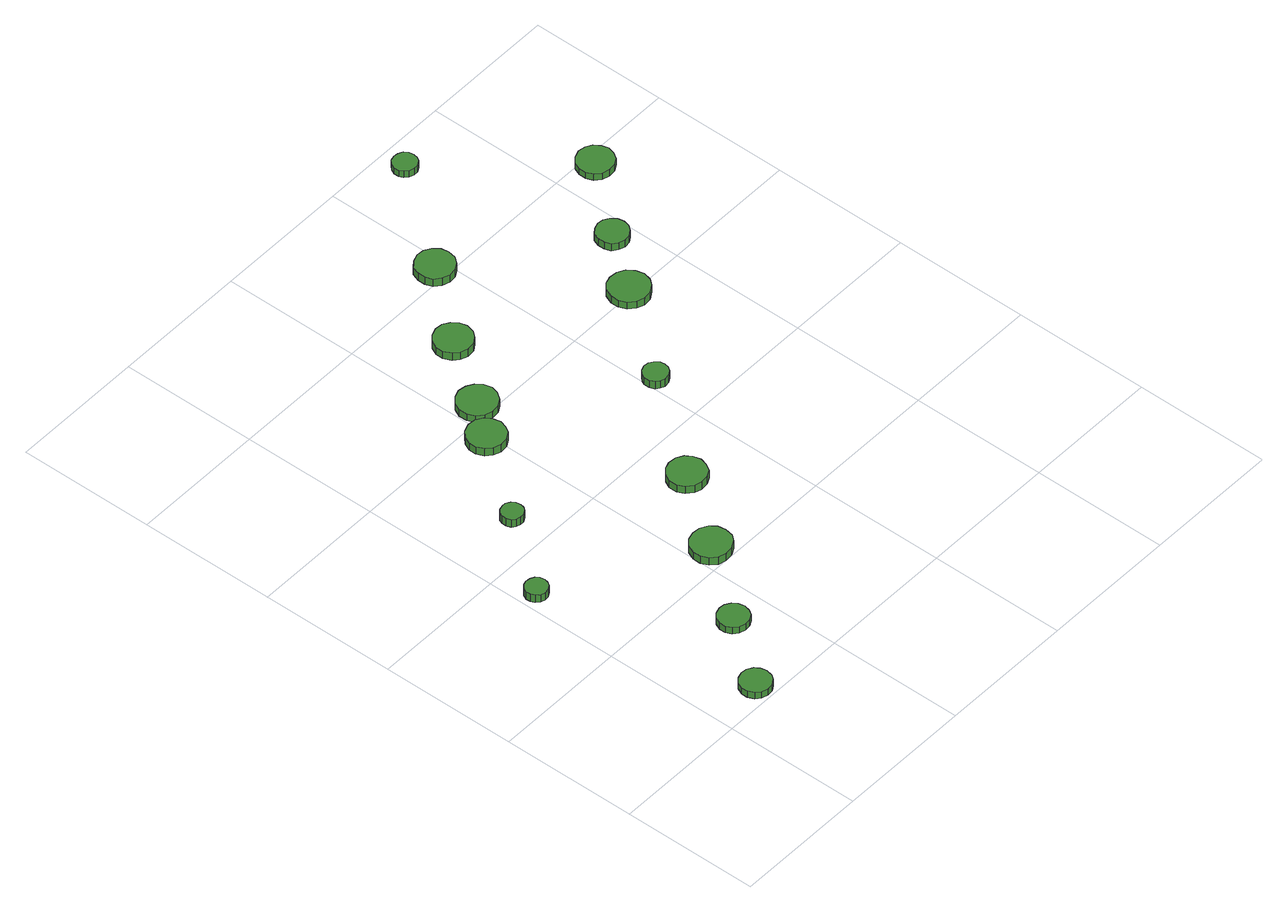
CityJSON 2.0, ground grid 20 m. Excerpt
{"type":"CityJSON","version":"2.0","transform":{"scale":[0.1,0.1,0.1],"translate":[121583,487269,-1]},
"CityObjects":{
"tree1":{"type":"SolitaryVegetationObject","attributes":{"function":"something"},"geometry":[{"type":"MultiSurface","lod":"1","boundaries":[[[0,1,2,3,4,5,6,7,8,9,10,11,12,13,14]],[[15,16,17,18,19,20,21,22,23,24,25,26,27,28,29]],[[0,29,28,1]],[[1,28,27,2]],[[2,27,26,3]],[[3,26,25,4]],[[4,25,24,5]],[[5,24,23,6]],[[6,23,22,7]],[[7,22,21,8]],[[8,21,20,9]],[[9,20,19,10]],[[10,19,18,11]],[[11,18,17,12]],[[12,17,16,13]],[[13,16,15,14]],[[14,15,29,0]]]}]},
"tree2":{"type":"SolitaryVegetationObject","attributes":{"function":"something"},"geometry":[{"type":"MultiSurface","lod":"1","boundaries":[[[30,31,32,33,34,35,36,37,38,39,40,41,42,43,44]],[[45,46,47,48,49,50,51,52,53,54,55,56,57,58,59]],[[30,59,58,31]],[[31,58,57,32]],[[32,57,56,33]],[[33,56,55,34]],[[34,55,54,35]],[[35,54,53,36]],[[36,53,52,37]],[[37,52,51,38]],[[38,51,50,39]],[[39,50,49,40]],[[40,49,48,41]],[[41,48,47,42]],[[42,47,46,43]],[[43,46,45,44]],[[44,45,59,30]]]}]},
"tree3":{"type":"SolitaryVegetationObject","attributes":{"function":"something"},"geometry":[{"type":"MultiSurface","lod":"1","boundaries":[[[60,61,62,63,64,65,66,67,68,69,70,71,72,73,74]],[[75,76,77,78,79,80,81,82,83,84,85,86,87,88,89]],[[60,89,88,61]],[[61,88,87,62]],[[62,87,86,63]],[[63,86,85,64]],[[64,85,84,65]],[[65,84,83,66]],[[66,83,82,67]],[[67,82,81,68]],[[68,81,80,69]],[[69,80,79,70]],[[70,79,78,71]],[[71,78,77,72]],[[72,77,76,73]],[[73,76,75,74]],[[74,75,89,60]]]}]},
"tree4":{"type":"SolitaryVegetationObject","attributes":{"function":"something"},"geometry":[{"type":"MultiSurface","lod":"1","boundaries":[[[90,91,92,93,94,95,96,97,98,99,100,101,102,103,104]],[[105,106,107,108,109,110,111,112,113,114,115,116,117,118,119]],[[90,119,118,91]],[[91,118,117,92]],[[92,117,116,93]],[[93,116,115,94]],[[94,115,114,95]],[[95,114,113,96]],[[96,113,112,97]],[[97,112,111,98]],[[98,111,110,99]],[[99,110,109,100]],[[100,109,108,101]],[[101,108,107,102]],[[102,107,106,103]],[[103,106,105,104]],[[104,105,119,90]]]}]},
"tree5":{"type":"SolitaryVegetationObject","attributes":{"function":"something"},"geometry":[{"type":"MultiSurface","lod":"1","boundaries":[[[120,121,122,123,124,125,126,127,128,129,130,131,132,133,134]],[[135,136,137,138,139,140,141,142,143,144,145,146,147,148,149]],[[120,149,148,121]],[[121,148,147,122]],[[122,147,146,123]],[[123,146,145,124]],[[124,145,144,125]],[[125,144,143,126]],[[126,143,142,127]],[[127,142,141,128]],[[128,141,140,129]],[[129,140,139,130]],[[130,139,138,131]],[[131,138,137,132]],[[132,137,136,133]],[[133,136,135,134]],[[134,135,149,120]]]}]},
"tree6":{"type":"SolitaryVegetationObject","attributes":{"function":"something"},"geometry":[{"type":"MultiSurface","lod":"1","boundaries":[[[150,151,152,153,154,155,156,157,158,159,160,161,162,163,164]],[[165,166,167,168,169,170,171,172,173,174,175,176,177,178,179]],[[150,179,178,151]],[[151,178,177,152]],[[152,177,176,153]],[[153,176,175,154]],[[154,175,174,155]],[[155,174,173,156]],[[156,173,172,157]],[[157,172,171,158]],[[158,171,170,159]],[[159,170,169,160]],[[160,169,168,161]],[[161,168,167,162]],[[162,167,166,163]],[[163,166,165,164]],[[164,165,179,150]]]}]},
"tree7":{"type":"SolitaryVegetationObject","attributes":{"function":"something"},"geometry":[{"type":"MultiSurface","lod":"1","boundaries":[[[180,181,182,183,184,185,186,187,188,189,190,191,192,193,194]],[[195,196,197,198,199,200,201,202,203,204,205,206,207,208,209]],[[180,209,208,181]],[[181,208,207,182]],[[182,207,206,183]],[[183,206,205,184]],[[184,205,204,185]],[[185,204,203,186]],[[186,203,202,187]],[[187,202,201,188]],[[188,201,200,189]],[[189,200,199,190]],[[190,199,198,191]],[[191,198,197,192]],[[192,197,196,193]],[[193,196,195,194]],[[194,195,209,180]]]}]},
"tree8":{"type":"SolitaryVegetationObject","attributes":{"function":"something"},"geometry":[{"type":"MultiSurface","lod":"1","boundaries":[[[210,211,212,213,214,215,216,217,218,219,220,221,222,223,224]],[[225,226,227,228,229,230,231,232,233,234,235,236,237,238,239]],[[210,239,238,211]],[[211,238,237,212]],[[212,237,236,213]],[[213,236,235,214]],[[214,235,234,215]],[[215,234,233,216]],[[216,233,232,217]],[[217,232,231,218]],[[218,231,230,219]],[[219,230,229,220]],[[220,229,228,221]],[[221,228,227,222]],[[222,227,226,223]],[[223,226,225,224]],[[224,225,239,210]]]}]},
"tree9":{"type":"SolitaryVegetationObject","attributes":{"function":"something"},"geometry":[{"type":"MultiSurface","lod":"1","boundaries":[[[240,241,242,243,244,245,246,247,248,249,250,251,252,253,254]],[[255,256,257,258,259,260,261,262,263,264,265,266,267,268,269]],[[240,269,268,241]],[[241,268,267,242]],[[242,267,266,243]],[[243,266,265,244]],[[244,265,264,245]],[[245,264,263,246]],[[246,263,262,247]],[[247,262,261,248]],[[248,261,260,249]],[[249,260,259,250]],[[250,259,258,251]],[[251,258,257,252]],[[252,257,256,253]],[[253,256,255,254]],[[254,255,269,240]]]}]},
"tree10":{"type":"SolitaryVegetationObject","attributes":{"function":"something"},"geometry":[{"type":"MultiSurface","lod":"1","boundaries":[[[270,271,272,273,274,275,276,277,278,279,280,281,282,283,284]],[[285,286,287,288,289,290,291,292,293,294,295,296,297,298,299]],[[270,299,298,271]],[[271,298,297,272]],[[272,297,296,273]],[[273,296,295,274]],[[274,295,294,275]],[[275,294,293,276]],[[276,293,292,277]],[[277,292,291,278]],[[278,291,290,279]],[[279,290,289,280]],[[280,289,288,281]],[[281,288,287,282]],[[282,287,286,283]],[[283,286,285,284]],[[284,285,299,270]]]}]},
"tree11":{"type":"SolitaryVegetationObject","attributes":{"function":"something"},"geometry":[{"type":"MultiSurface","lod":"1","boundaries":[[[300,301,302,303,304,305,306,307,308,309,310,311,312,313,314]],[[315,316,317,318,319,320,321,322,323,324,325,326,327,328,329]],[[300,329,328,301]],[[301,328,327,302]],[[302,327,326,303]],[[303,326,325,304]],[[304,325,324,305]],[[305,324,323,306]],[[306,323,322,307]],[[307,322,321,308]],[[308,321,320,309]],[[309,320,319,310]],[[310,319,318,311]],[[311,318,317,312]],[[312,317,316,313]],[[313,316,315,314]],[[314,315,329,300]]]}]},
"tree12":{"type":"SolitaryVegetationObject","attributes":{"function":"something"},"geometry":[{"type":"MultiSurface","lod":"1","boundaries":[[[330,331,332,333,334,335,336,337,338,339,340,341,342,343,344]],[[345,346,347,348,349,350,351,352,353,354,355,356,357,358,359]],[[330,359,358,331]],[[331,358,357,332]],[[332,357,356,333]],[[333,356,355,334]],[[334,355,354,335]],[[335,354,353,336]],[[336,353,352,337]],[[337,352,351,338]],[[338,351,350,339]],[[339,350,349,340]],[[340,349,348,341]],[[341,348,347,342]],[[342,347,346,343]],[[343,346,345,344]],[[344,345,359,330]]]}]},
"tree13":{"type":"SolitaryVegetationObject","attributes":{"function":"something"},"geometry":[{"type":"MultiSurface","lod":"1","boundaries":[[[360,361,362,363,364,365,366,367,368,369,370,371,372,373,374]],[[375,376,377,378,379,380,381,382,383,384,385,386,387,388,389]],[[360,389,388,361]],[[361,388,387,362]],[[362,387,386,363]],[[363,386,385,364]],[[364,385,384,365]],[[365,384,383,366]],[[366,383,382,367]],[[367,382,381,368]],[[368,381,380,369]],[[369,380,379,370]],[[370,379,378,371]],[[371,378,377,372]],[[372,377,376,373]],[[373,376,375,374]],[[374,375,389,360]]]}]},
"tree14":{"type":"SolitaryVegetationObject","attributes":{"function":"something"},"geometry":[{"type":"MultiSurface","lod":"1","boundaries":[[[390,391,392,393,394,395,396,397,398,399,400,401,402,403,404]],[[405,406,407,408,409,410,411,412,413,414,415,416,417,418,419]],[[390,419,418,391]],[[391,418,417,392]],[[392,417,416,393]],[[393,416,415,394]],[[394,415,414,395]],[[395,414,413,396]],[[396,413,412,397]],[[397,412,411,398]],[[398,411,410,399]],[[399,410,409,400]],[[400,409,408,401]],[[401,408,407,402]],[[402,407,406,403]],[[403,406,405,404]],[[404,405,419,390]]]}]},
"tree15":{"type":"SolitaryVegetationObject","attributes":{"function":"something"},"geometry":[{"type":"MultiSurface","lod":"1","boundaries":[[[420,421,422,423,424,425,426,427,428,429,430,431,432,433,434]],[[435,436,437,438,439,440,441,442,443,444,445,446,447,448,449]],[[420,449,448,421]],[[421,448,447,422]],[[422,447,446,423]],[[423,446,445,424]],[[424,445,444,425]],[[425,444,443,426]],[[426,443,442,427]],[[427,442,441,428]],[[428,441,440,429]],[[429,440,439,430]],[[430,439,438,431]],[[431,438,437,432]],[[432,437,436,433]],[[433,436,435,434]],[[434,435,449,420]]]}]}
},
"vertices":[
[100,27,17],[98,36,17],[93,43,17],[85,48,17],[76,49,17],[67,46,17],[60,40,17],[56,31,17],[56,22,17],[60,13,17],[67,7,17],[76,4,17],[85,5,17],[93,10,17],[98,17,17],[98,17,6],[93,10,6],[85,5,6],[76,4,6],[67,7,6],[60,13,6],[56,22,6],[56,31,6],[60,40,6],[67,46,6],[76,49,6],[85,48,6],[93,43,6],[98,36,6],[100,27,6],
[41,345,19],[40,352,19],[36,357,19],[30,360,19],[23,361,19],[17,359,19],[12,355,19],[9,348,19],[9,342,19],[12,336,19],[17,331,19],[23,329,19],[30,330,19],[36,333,19],[40,339,19],[40,339,6],[36,333,6],[30,330,6],[23,329,6],[17,331,6],[12,336,6],[9,342,6],[9,348,6],[12,355,6],[17,359,6],[23,361,6],[30,360,6],[36,357,6],[40,352,6],[41,345,6],
[170,123,17],[168,132,17],[163,139,17],[155,144,17],[146,145,17],[137,142,17],[130,136,17],[126,127,17],[126,118,17],[130,110,17],[137,104,17],[146,101,17],[155,102,17],[163,106,17],[168,114,17],[168,114,6],[163,106,6],[155,102,6],[146,101,6],[137,104,6],[130,110,6],[126,118,6],[126,127,6],[130,136,6],[137,142,6],[146,145,6],[155,144,6],[163,139,6],[168,132,6],[170,123,6],
[119,451,25],[118,458,25],[114,463,25],[108,467,25],[102,467,25],[95,465,25],[90,461,25],[88,455,25],[88,448,25],[90,442,25],[95,438,25],[102,436,25],[108,436,25],[114,440,25],[118,445,25],[118,445,12],[114,440,12],[108,436,12],[102,436,12],[95,438,12],[90,442,12],[88,448,12],[88,455,12],[90,461,12],[95,465,12],[102,467,12],[108,467,12],[114,463,12],[118,458,12],[119,451,12],
[257,228,19],[255,240,19],[248,249,19],[237,255,19],[225,256,19],[214,253,19],[205,245,19],[200,234,19],[200,222,19],[205,211,19],[214,203,19],[225,200,19],[237,201,19],[248,207,19],[255,216,19],[255,216,6],[248,207,6],[237,201,6],[225,200,6],[214,203,6],[205,211,6],[200,222,6],[200,234,6],[205,245,6],[214,253,6],[225,256,6],[237,255,6],[248,249,6],[255,240,6],[257,228,6],
[215,565,26],[212,577,26],[206,586,26],[196,592,26],[184,593,26],[173,589,26],[165,582,26],[160,571,26],[160,560,26],[165,549,26],[173,542,26],[184,538,26],[196,539,26],[206,545,26],[212,554,26],[212,554,13],[206,545,13],[196,539,13],[184,538,13],[173,542,13],[165,549,13],[160,560,13],[160,571,13],[165,582,13],[173,589,13],[184,593,13],[196,592,13],[206,586,13],[212,577,13],[215,565,13],
[329,330,24],[326,341,24],[320,350,24],[310,356,24],[298,357,24],[288,354,24],[279,346,24],[274,336,24],[274,324,24],[279,314,24],[288,306,24],[298,303,24],[310,304,24],[320,309,24],[326,319,24],[326,319,11],[320,309,11],[310,304,11],[298,303,11],[288,306,11],[279,314,11],[274,324,11],[274,336,11],[279,346,11],[288,354,11],[298,357,11],[310,356,11],[320,350,11],[326,341,11],[329,330,11],
[256,614,24],[253,626,24],[246,635,24],[236,641,24],[224,643,24],[213,639,24],[204,631,24],[199,620,24],[199,608,24],[204,597,24],[213,589,24],[224,586,24],[236,587,24],[246,593,24],[253,603,24],[253,603,12],[246,593,12],[236,587,12],[224,586,12],[213,589,12],[204,597,12],[199,608,12],[199,620,12],[204,631,12],[213,639,12],[224,643,12],[236,641,12],[246,635,12],[253,626,12],[256,614,12],
[323,712,20],[320,723,20],[313,732,20],[304,738,20],[292,739,20],[281,735,20],[273,728,20],[268,717,20],[268,706,20],[273,695,20],[281,688,20],[292,684,20],[304,685,20],[313,691,20],[320,700,20],[320,700,7],[313,691,7],[304,685,7],[292,684,7],[281,688,7],[273,695,7],[268,706,7],[268,717,7],[273,728,7],[281,735,7],[292,739,7],[304,738,7],[313,732,7],[320,723,7],[323,712,7],
[429,475,24],[428,482,24],[423,488,24],[417,492,24],[409,493,24],[402,490,24],[397,485,24],[394,479,24],[394,471,24],[397,464,24],[402,460,24],[409,457,24],[417,458,24],[423,462,24],[428,468,24],[428,468,11],[423,462,11],[417,458,11],[409,457,11],[402,460,11],[397,464,11],[394,471,11],[394,479,11],[397,485,11],[402,490,11],[409,493,11],[417,492,11],[423,488,11],[428,482,11],[429,475,11],
[409,816,19],[407,827,19],[400,836,19],[390,842,19],[379,843,19],[368,839,19],[359,832,19],[355,821,19],[355,810,19],[359,799,19],[368,792,19],[379,788,19],[390,789,19],[400,795,19],[407,804,19],[407,804,6],[400,795,6],[390,789,6],[379,788,6],[368,792,6],[359,799,6],[355,810,6],[355,821,6],[359,832,6],[368,839,6],[379,843,6],[390,842,6],[400,836,6],[407,827,6],[409,816,6],
[540,603,18],[537,615,18],[530,625,18],[519,631,18],[507,632,18],[496,629,18],[487,621,18],[482,609,18],[482,597,18],[487,586,18],[496,578,18],[507,574,18],[519,575,18],[530,582,18],[537,591,18],[537,591,6],[530,582,6],[519,575,6],[507,574,6],[496,578,6],[487,586,6],[482,597,6],[482,609,6],[487,621,6],[496,629,6],[507,632,6],[519,631,6],[530,625,6],[537,615,6],[540,603,6],
[595,683,18],[593,692,18],[587,700,18],[579,705,18],[570,706,18],[561,703,18],[553,697,18],[550,688,18],[550,678,18],[553,669,18],[561,663,18],[570,660,18],[579,661,18],[587,666,18],[593,674,18],[593,674,6],[587,666,6],[579,661,6],[570,660,6],[561,663,6],[553,669,6],[550,678,6],[550,688,6],[553,697,6],[561,703,6],[570,706,6],[579,705,6],[587,700,6],[593,692,6],[595,683,6],
[514,963,18],[513,970,18],[509,976,18],[502,979,18],[495,980,18],[488,978,18],[483,973,18],[480,966,18],[480,959,18],[483,953,18],[488,948,18],[495,946,18],[502,946,18],[509,950,18],[513,956,18],[513,956,7],[509,950,7],[502,946,7],[495,946,7],[488,948,7],[483,953,7],[480,959,7],[480,966,7],[483,973,7],[488,978,7],[495,980,7],[502,979,7],[509,976,7],[513,970,7],[514,963,7],
[683,783,17],[680,793,17],[674,802,17],[665,807,17],[654,809,17],[643,805,17],[635,798,17],[631,788,17],[631,777,17],[635,767,17],[643,760,17],[654,757,17],[665,758,17],[674,763,17],[680,772,17],[680,772,6],[674,763,6],[665,758,6],[654,757,6],[643,760,6],[635,767,6],[631,777,6],[631,788,6],[635,798,6],[643,805,6],[654,809,6],[665,807,6],[674,802,6],[680,793,6],[683,783,6]
]}
